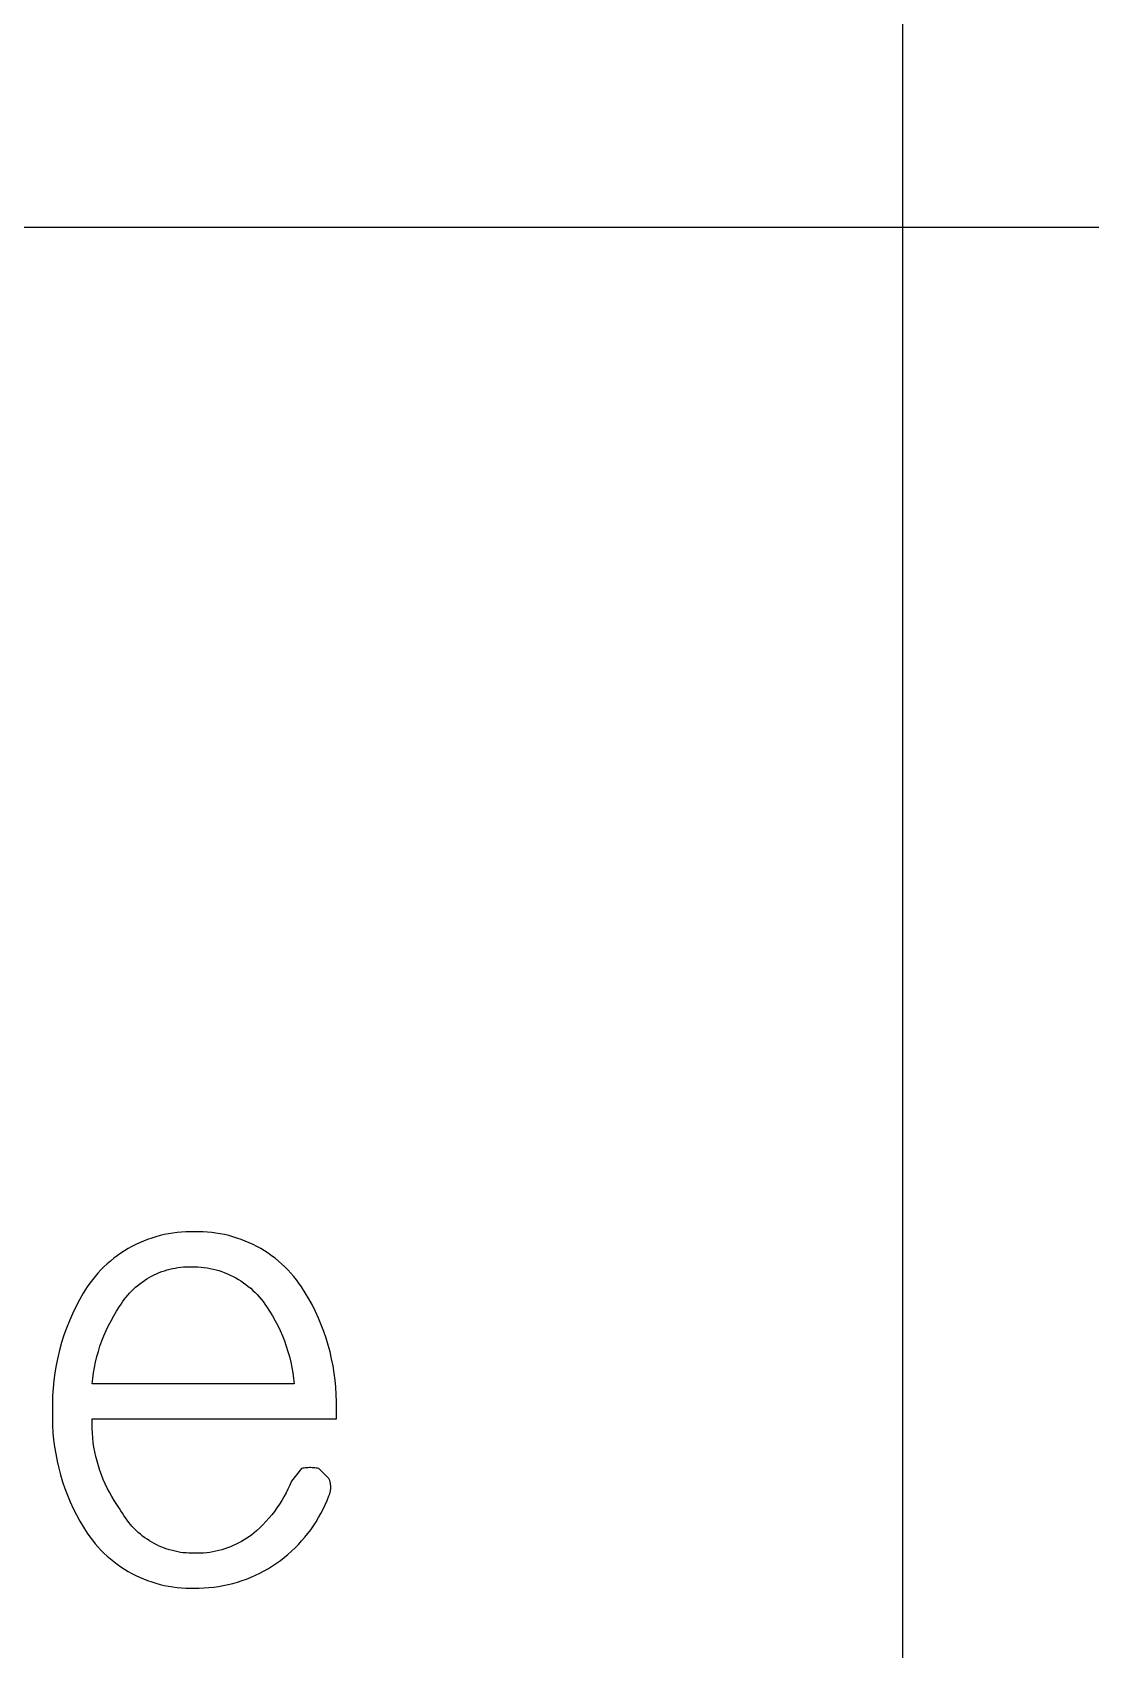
# Model space of a CAD drawing. Header units: millimetres. Extents: x 3033 to 5773, y 123 to 1487.
# Drawn here: x 4054.62 to 4076.52, y 318.41 to 351.88 of the extents above; entities that cross this region are included whole.
import ezdxf

# ---------------------------------------------------------------- set-up
doc = ezdxf.new("R2010")
doc.units = ezdxf.units.MM
doc.header["$MEASUREMENT"] = 0
doc.layers.add('TEX', color=70, linetype='Continuous')

msp = doc.modelspace()

# ---------------------------------------------------------------- linework, layer by layer
at = {"layer": 'TEX'}
for p, q in [((4072.629, 160.348), (4072.629, 385.348)), ((3984.363, 347.848), (4363.085, 347.848)), ((4057.261, 326.981), (4057.175, 326.958)), ((4057.348, 327.002), (4057.261, 326.981)), ((4057.436, 327.019), (4057.348, 327.002)), ((4057.525, 327.033), (4057.436, 327.019)), ((4057.613, 327.045), (4057.525, 327.033)), ((4057.703, 327.053), (4057.613, 327.045)), ((4057.792, 327.058), (4057.703, 327.053)), ((4057.882, 327.06), (4057.792, 327.058)), ((4057.971, 327.059), (4057.882, 327.06)), ((4058.061, 327.06), (4057.971, 327.059)), ((4058.15, 327.058), (4058.061, 327.06)), ((4058.24, 327.053), (4058.15, 327.058)), ((4058.329, 327.045), (4058.24, 327.053)), ((4058.418, 327.033), (4058.329, 327.045)), ((4058.506, 327.019), (4058.418, 327.033)), ((4058.594, 327.002), (4058.506, 327.019)), ((4058.681, 326.981), (4058.594, 327.002)), ((4058.768, 326.958), (4058.681, 326.981)), ((4056.523, 326.666), (4056.447, 326.617)), ((4056.599, 326.712), (4056.523, 326.666)), ((4056.678, 326.756), (4056.599, 326.712)), ((4056.757, 326.797), (4056.678, 326.756)), ((4056.838, 326.835), (4056.757, 326.797)), ((4056.921, 326.87), (4056.838, 326.835)), ((4057.004, 326.902), (4056.921, 326.87)), ((4057.089, 326.931), (4057.004, 326.902)), ((4057.175, 326.958), (4057.089, 326.931)), ((4058.853, 326.931), (4058.768, 326.958)), ((4058.938, 326.902), (4058.853, 326.931)), ((4059.022, 326.87), (4058.938, 326.902)), ((4059.104, 326.835), (4059.022, 326.87)), ((4059.185, 326.797), (4059.104, 326.835)), ((4059.265, 326.756), (4059.185, 326.797)), ((4059.343, 326.712), (4059.265, 326.756)), ((4059.42, 326.666), (4059.343, 326.712)), ((4059.495, 326.617), (4059.42, 326.666)), ((4056.1, 326.335), (4056.037, 326.272)), ((4056.165, 326.397), (4056.1, 326.335)), ((4056.233, 326.455), (4056.165, 326.397)), ((4056.303, 326.512), (4056.233, 326.455)), ((4056.374, 326.566), (4056.303, 326.512)), ((4056.447, 326.617), (4056.374, 326.566)), ((4057.518, 326.3), (4057.575, 326.311)), ((4057.575, 326.311), (4057.632, 326.321)), ((4057.632, 326.321), (4057.689, 326.328)), ((4057.689, 326.328), (4057.746, 326.333)), ((4057.746, 326.333), (4057.804, 326.337)), ((4057.804, 326.337), (4057.862, 326.338)), ((4057.862, 326.338), (4057.92, 326.337)), ((4057.92, 326.337), (4057.983, 326.337)), ((4057.983, 326.337), (4058.046, 326.334)), ((4058.046, 326.334), (4058.109, 326.33)), ((4058.109, 326.33), (4058.171, 326.323)), ((4058.171, 326.323), (4058.234, 326.314)), ((4058.234, 326.314), (4058.296, 326.303)), ((4058.296, 326.303), (4058.357, 326.29)), ((4059.568, 326.566), (4059.495, 326.617)), ((4059.64, 326.512), (4059.568, 326.566)), ((4059.709, 326.455), (4059.64, 326.512)), ((4059.777, 326.397), (4059.709, 326.455)), ((4059.842, 326.335), (4059.777, 326.397)), ((4059.906, 326.272), (4059.842, 326.335)), ((4055.806, 325.998), (4055.755, 325.925)), ((4055.86, 326.07), (4055.806, 325.998)), ((4055.917, 326.139), (4055.86, 326.07)), ((4055.975, 326.207), (4055.917, 326.139)), ((4056.037, 326.272), (4055.975, 326.207)), ((4056.798, 325.95), (4056.843, 325.986)), ((4056.843, 325.986), (4056.889, 326.021)), ((4056.889, 326.021), (4056.936, 326.054)), ((4056.936, 326.054), (4056.985, 326.085)), ((4056.985, 326.085), (4057.035, 326.115)), ((4057.035, 326.115), (4057.085, 326.143)), ((4057.085, 326.143), (4057.137, 326.169)), ((4057.137, 326.169), (4057.189, 326.193)), ((4057.189, 326.193), (4057.242, 326.216)), ((4057.242, 326.216), (4057.296, 326.236)), ((4057.296, 326.236), (4057.351, 326.255)), ((4057.351, 326.255), (4057.406, 326.272)), ((4057.406, 326.272), (4057.462, 326.287)), ((4057.462, 326.287), (4057.518, 326.3)), ((4058.357, 326.29), (4058.419, 326.274)), ((4058.419, 326.274), (4058.479, 326.257)), ((4058.479, 326.257), (4058.539, 326.237)), ((4058.539, 326.237), (4058.598, 326.215)), ((4058.598, 326.215), (4058.657, 326.192)), ((4058.657, 326.192), (4058.714, 326.166)), ((4058.714, 326.166), (4058.771, 326.138)), ((4058.771, 326.138), (4058.826, 326.108)), ((4058.826, 326.108), (4058.881, 326.077)), ((4058.881, 326.077), (4058.935, 326.043)), ((4058.935, 326.043), (4058.987, 326.008)), ((4058.987, 326.008), (4059.038, 325.971)), ((4059.038, 325.971), (4059.087, 325.932)), ((4059.967, 326.207), (4059.906, 326.272)), ((4060.026, 326.139), (4059.967, 326.207)), ((4060.082, 326.07), (4060.026, 326.139)), ((4060.136, 325.998), (4060.082, 326.07)), ((4060.188, 325.925), (4060.136, 325.998)), ((4055.592, 325.65), (4055.518, 325.508)), ((4055.671, 325.789), (4055.592, 325.65)), ((4055.755, 325.925), (4055.671, 325.789)), ((4056.487, 325.61), (4056.52, 325.657)), ((4056.52, 325.657), (4056.556, 325.703)), ((4056.556, 325.703), (4056.592, 325.747)), ((4056.592, 325.747), (4056.631, 325.791)), ((4056.631, 325.791), (4056.67, 325.833)), ((4056.67, 325.833), (4056.711, 325.873)), ((4056.711, 325.873), (4056.754, 325.912)), ((4056.754, 325.912), (4056.798, 325.95)), ((4059.087, 325.932), (4059.136, 325.892)), ((4059.136, 325.892), (4059.183, 325.849)), ((4059.183, 325.849), (4059.228, 325.806)), ((4059.228, 325.806), (4059.272, 325.76)), ((4059.272, 325.76), (4059.314, 325.714)), ((4059.314, 325.714), (4059.355, 325.665)), ((4059.355, 325.665), (4059.394, 325.616)), ((4060.267, 325.8), (4060.188, 325.925)), ((4060.342, 325.672), (4060.267, 325.8)), ((4060.412, 325.541), (4060.342, 325.672)), ((4055.449, 325.364), (4055.385, 325.218)), ((4055.518, 325.508), (4055.449, 325.364)), ((4056.246, 325.22), (4056.302, 325.319)), ((4056.302, 325.319), (4056.362, 325.417)), ((4056.362, 325.417), (4056.425, 325.512)), ((4056.425, 325.512), (4056.455, 325.562)), ((4056.455, 325.562), (4056.487, 325.61)), ((4059.394, 325.616), (4059.431, 325.565)), ((4059.431, 325.565), (4059.466, 325.512)), ((4059.466, 325.512), (4059.529, 325.417)), ((4059.529, 325.417), (4059.589, 325.319)), ((4059.589, 325.319), (4059.645, 325.22)), ((4060.478, 325.409), (4060.412, 325.541)), ((4060.54, 325.274), (4060.478, 325.409)), ((4055.326, 325.069), (4055.273, 324.919)), ((4055.385, 325.218), (4055.326, 325.069)), ((4056.099, 324.91), (4056.144, 325.015)), ((4056.144, 325.015), (4056.193, 325.119)), ((4056.193, 325.119), (4056.246, 325.22)), ((4059.645, 325.22), (4059.697, 325.119)), ((4059.697, 325.119), (4059.747, 325.015)), ((4059.747, 325.015), (4059.792, 324.91)), ((4060.597, 325.137), (4060.54, 325.274)), ((4060.65, 324.999), (4060.597, 325.137)), ((4060.697, 324.859), (4060.65, 324.999)), ((4055.224, 324.767), (4055.181, 324.613)), ((4055.273, 324.919), (4055.224, 324.767)), ((4055.984, 324.587), (4056.018, 324.696)), ((4056.018, 324.696), (4056.057, 324.804)), ((4056.057, 324.804), (4056.099, 324.91)), ((4059.792, 324.91), (4059.834, 324.804)), ((4059.834, 324.804), (4059.872, 324.696)), ((4059.872, 324.696), (4059.907, 324.587)), ((4060.74, 324.717), (4060.697, 324.859)), ((4060.779, 324.574), (4060.74, 324.717)), ((4055.111, 324.301), (4055.084, 324.144)), ((4055.143, 324.458), (4055.111, 324.301)), ((4055.181, 324.613), (4055.143, 324.458)), ((4055.903, 324.254), (4055.926, 324.366)), ((4055.926, 324.366), (4055.953, 324.477)), ((4055.953, 324.477), (4055.984, 324.587)), ((4059.907, 324.587), (4059.938, 324.477)), ((4059.938, 324.477), (4059.964, 324.366)), ((4059.964, 324.366), (4059.987, 324.254)), ((4060.812, 324.429), (4060.779, 324.574)), ((4060.841, 324.284), (4060.812, 324.429)), ((4055.063, 323.985), (4055.047, 323.826)), ((4055.084, 324.144), (4055.063, 323.985)), ((4055.858, 323.915), (4055.869, 324.028)), ((4055.869, 324.028), (4055.884, 324.142)), ((4055.884, 324.142), (4055.903, 324.254)), ((4059.987, 324.254), (4060.007, 324.142)), ((4060.007, 324.142), (4060.022, 324.028)), ((4060.022, 324.028), (4060.033, 323.915)), ((4060.865, 324.138), (4060.841, 324.284)), ((4060.883, 323.991), (4060.865, 324.138)), ((4060.897, 323.843), (4060.883, 323.991)), ((4055.037, 323.667), (4055.032, 323.507)), ((4055.047, 323.826), (4055.037, 323.667)), ((4060.033, 323.915), (4055.858, 323.915)), ((4060.906, 323.695), (4060.897, 323.843)), ((4060.91, 323.547), (4060.906, 323.695)), ((4055.032, 323.507), (4055.033, 323.347)), ((4055.033, 323.347), (4055.032, 323.199)), ((4060.909, 323.399), (4060.91, 323.547)), ((4060.909, 323.193), (4060.909, 323.399)), ((4055.032, 323.199), (4055.036, 323.051)), ((4055.036, 323.051), (4055.045, 322.903)), ((4055.856, 323.094), (4055.858, 323.193)), ((4055.857, 322.995), (4055.856, 323.094)), ((4055.861, 322.896), (4055.857, 322.995)), ((4055.858, 323.193), (4060.909, 323.193)), ((4055.045, 322.903), (4055.059, 322.756)), ((4055.059, 322.756), (4055.078, 322.609)), ((4055.869, 322.798), (4055.861, 322.896)), ((4055.88, 322.7), (4055.869, 322.798)), ((4055.894, 322.602), (4055.88, 322.7)), ((4055.078, 322.609), (4055.102, 322.463)), ((4055.102, 322.463), (4055.13, 322.317)), ((4055.13, 322.317), (4055.164, 322.173)), ((4055.912, 322.505), (4055.894, 322.602)), ((4055.933, 322.408), (4055.912, 322.505)), ((4055.957, 322.312), (4055.933, 322.408)), ((4055.984, 322.217), (4055.957, 322.312)), ((4055.164, 322.173), (4055.202, 322.03)), ((4055.202, 322.03), (4055.245, 321.888)), ((4056.015, 322.123), (4055.984, 322.217)), ((4056.048, 322.03), (4056.015, 322.123)), ((4056.085, 321.938), (4056.048, 322.03)), ((4060.188, 322.162), (4059.981, 321.904)), ((4060.215, 322.167), (4060.188, 322.162)), ((4060.243, 322.172), (4060.215, 322.167)), ((4060.27, 322.176), (4060.243, 322.172)), ((4060.298, 322.179), (4060.27, 322.176)), ((4060.326, 322.18), (4060.298, 322.179)), ((4060.354, 322.181), (4060.326, 322.18)), ((4060.382, 322.181), (4060.354, 322.181)), ((4060.41, 322.18), (4060.382, 322.181)), ((4060.438, 322.179), (4060.41, 322.18)), ((4060.466, 322.176), (4060.438, 322.179)), ((4060.493, 322.172), (4060.466, 322.176)), ((4060.521, 322.167), (4060.493, 322.172)), ((4060.549, 322.162), (4060.521, 322.167)), ((4060.755, 321.956), (4060.549, 322.162)), ((4060.761, 321.942), (4060.755, 321.956)), ((4055.245, 321.888), (4055.293, 321.748)), ((4055.293, 321.748), (4055.345, 321.609)), ((4056.125, 321.848), (4056.085, 321.938)), ((4056.168, 321.759), (4056.125, 321.848)), ((4056.213, 321.671), (4056.168, 321.759)), ((4056.262, 321.585), (4056.213, 321.671)), ((4059.868, 321.657), (4059.825, 321.577)), ((4059.908, 321.738), (4059.868, 321.657)), ((4059.946, 321.821), (4059.908, 321.738)), ((4059.981, 321.904), (4059.946, 321.821)), ((4060.766, 321.928), (4060.761, 321.942)), ((4060.761, 321.609), (4060.766, 321.622)), ((4060.771, 321.914), (4060.766, 321.928)), ((4060.766, 321.622), (4060.771, 321.636)), ((4060.775, 321.9), (4060.771, 321.914)), ((4060.771, 321.636), (4060.775, 321.651)), ((4060.779, 321.886), (4060.775, 321.9)), ((4060.775, 321.651), (4060.779, 321.665)), ((4060.783, 321.871), (4060.779, 321.886)), ((4060.779, 321.665), (4060.783, 321.679)), ((4060.786, 321.857), (4060.783, 321.871)), ((4060.783, 321.679), (4060.786, 321.694)), ((4060.788, 321.842), (4060.786, 321.857)), ((4060.786, 321.694), (4060.788, 321.709)), ((4060.79, 321.827), (4060.788, 321.842)), ((4060.788, 321.709), (4060.79, 321.723)), ((4060.792, 321.812), (4060.79, 321.827)), ((4060.79, 321.723), (4060.792, 321.738)), ((4060.793, 321.798), (4060.792, 321.812)), ((4060.792, 321.738), (4060.793, 321.753)), ((4060.793, 321.783), (4060.793, 321.798)), ((4060.793, 321.768), (4060.793, 321.783)), ((4060.793, 321.753), (4060.793, 321.768)), ((4055.345, 321.609), (4055.402, 321.472)), ((4055.402, 321.472), (4055.464, 321.338)), ((4055.464, 321.338), (4055.53, 321.205)), ((4056.313, 321.501), (4056.262, 321.585)), ((4056.368, 321.418), (4056.313, 321.501)), ((4056.425, 321.337), (4056.368, 321.418)), ((4056.452, 321.286), (4056.425, 321.337)), ((4056.481, 321.236), (4056.452, 321.286)), ((4059.68, 321.347), (4059.627, 321.274)), ((4059.731, 321.423), (4059.68, 321.347)), ((4059.779, 321.499), (4059.731, 321.423)), ((4059.825, 321.577), (4059.779, 321.499)), ((4060.589, 321.234), (4060.635, 321.322)), ((4060.635, 321.322), (4060.678, 321.411)), ((4060.678, 321.411), (4060.718, 321.503)), ((4060.718, 321.503), (4060.755, 321.595)), ((4060.755, 321.595), (4060.761, 321.609)), ((4055.53, 321.205), (4055.601, 321.075)), ((4055.601, 321.075), (4055.676, 320.947)), ((4056.511, 321.187), (4056.481, 321.236)), ((4056.543, 321.14), (4056.511, 321.187)), ((4056.577, 321.093), (4056.543, 321.14)), ((4056.612, 321.047), (4056.577, 321.093)), ((4056.649, 321.003), (4056.612, 321.047)), ((4056.687, 320.96), (4056.649, 321.003)), ((4056.727, 320.918), (4056.687, 320.96)), ((4059.391, 320.999), (4059.326, 320.935)), ((4059.453, 321.065), (4059.391, 320.999)), ((4059.513, 321.133), (4059.453, 321.065)), ((4059.571, 321.202), (4059.513, 321.133)), ((4059.627, 321.274), (4059.571, 321.202)), ((4060.378, 320.897), (4060.435, 320.979)), ((4060.435, 320.979), (4060.489, 321.062)), ((4060.489, 321.062), (4060.541, 321.147)), ((4060.541, 321.147), (4060.589, 321.234)), ((4055.676, 320.947), (4055.755, 320.822)), ((4055.755, 320.822), (4055.806, 320.748)), ((4055.806, 320.748), (4055.86, 320.677)), ((4055.86, 320.677), (4055.917, 320.607)), ((4056.768, 320.878), (4056.727, 320.918)), ((4056.81, 320.839), (4056.768, 320.878)), ((4056.854, 320.801), (4056.81, 320.839)), ((4056.899, 320.765), (4056.854, 320.801)), ((4056.945, 320.731), (4056.899, 320.765)), ((4056.992, 320.698), (4056.945, 320.731)), ((4057.04, 320.666), (4056.992, 320.698)), ((4057.09, 320.637), (4057.04, 320.666)), ((4057.14, 320.609), (4057.09, 320.637)), ((4058.892, 320.622), (4058.835, 320.594)), ((4058.948, 320.653), (4058.892, 320.622)), ((4059.003, 320.685), (4058.948, 320.653)), ((4059.057, 320.719), (4059.003, 320.685)), ((4059.11, 320.755), (4059.057, 320.719)), ((4059.161, 320.793), (4059.11, 320.755)), ((4059.211, 320.832), (4059.161, 320.793)), ((4059.26, 320.873), (4059.211, 320.832)), ((4059.326, 320.935), (4059.26, 320.873)), ((4060.124, 320.592), (4060.191, 320.665)), ((4060.191, 320.665), (4060.256, 320.74)), ((4060.256, 320.74), (4060.318, 320.818)), ((4060.318, 320.818), (4060.378, 320.897)), ((4055.917, 320.607), (4055.975, 320.54)), ((4055.975, 320.54), (4056.037, 320.474)), ((4056.037, 320.474), (4056.1, 320.411)), ((4056.1, 320.411), (4056.165, 320.35)), ((4056.165, 320.35), (4056.233, 320.291)), ((4056.233, 320.291), (4056.303, 320.235)), ((4057.191, 320.583), (4057.14, 320.609)), ((4057.243, 320.558), (4057.191, 320.583)), ((4057.296, 320.536), (4057.243, 320.558)), ((4057.35, 320.515), (4057.296, 320.536)), ((4057.404, 320.496), (4057.35, 320.515)), ((4057.459, 320.478), (4057.404, 320.496)), ((4057.515, 320.463), (4057.459, 320.478)), ((4057.571, 320.45), (4057.515, 320.463)), ((4057.627, 320.438), (4057.571, 320.45)), ((4057.684, 320.428), (4057.627, 320.438)), ((4057.741, 320.421), (4057.684, 320.428)), ((4057.799, 320.415), (4057.741, 320.421)), ((4057.856, 320.411), (4057.799, 320.415)), ((4057.914, 320.409), (4057.856, 320.411)), ((4057.971, 320.409), (4057.914, 320.409)), ((4058.035, 320.409), (4057.971, 320.409)), ((4058.099, 320.41), (4058.035, 320.409)), ((4058.162, 320.414), (4058.099, 320.41)), ((4058.226, 320.42), (4058.162, 320.414)), ((4058.289, 320.428), (4058.226, 320.42)), ((4058.352, 320.438), (4058.289, 320.428)), ((4058.414, 320.45), (4058.352, 320.438)), ((4058.476, 320.465), (4058.414, 320.45)), ((4058.538, 320.481), (4058.476, 320.465)), ((4058.599, 320.5), (4058.538, 320.481)), ((4058.659, 320.52), (4058.599, 320.5)), ((4058.719, 320.543), (4058.659, 320.52)), ((4058.777, 320.567), (4058.719, 320.543)), ((4058.835, 320.594), (4058.777, 320.567)), ((4059.753, 320.262), (4059.831, 320.323)), ((4059.831, 320.323), (4059.908, 320.386)), ((4059.908, 320.386), (4059.982, 320.452)), ((4059.982, 320.452), (4060.054, 320.521)), ((4060.054, 320.521), (4060.124, 320.592)), ((4056.303, 320.235), (4056.374, 320.181)), ((4056.374, 320.181), (4056.447, 320.129)), ((4056.447, 320.129), (4056.523, 320.081)), ((4056.523, 320.081), (4056.599, 320.034)), ((4056.599, 320.034), (4056.678, 319.991)), ((4056.678, 319.991), (4056.757, 319.95)), ((4056.757, 319.95), (4056.838, 319.912)), ((4059.146, 319.913), (4059.237, 319.954)), ((4059.237, 319.954), (4059.328, 319.997)), ((4059.328, 319.997), (4059.417, 320.044)), ((4059.417, 320.044), (4059.504, 320.094)), ((4059.504, 320.094), (4059.589, 320.147)), ((4059.589, 320.147), (4059.672, 320.203)), ((4059.672, 320.203), (4059.753, 320.262)), ((4056.838, 319.912), (4056.921, 319.877)), ((4056.921, 319.877), (4057.004, 319.844)), ((4057.004, 319.844), (4057.089, 319.815)), ((4057.089, 319.815), (4057.175, 319.789)), ((4057.175, 319.789), (4057.261, 319.765)), ((4057.261, 319.765), (4057.348, 319.745)), ((4057.348, 319.745), (4057.436, 319.727)), ((4057.436, 319.727), (4057.525, 319.713)), ((4057.525, 319.713), (4057.613, 319.702)), ((4057.613, 319.702), (4057.703, 319.694)), ((4057.703, 319.694), (4057.792, 319.689)), ((4057.792, 319.689), (4057.882, 319.687)), ((4057.882, 319.687), (4057.971, 319.688)), ((4057.971, 319.688), (4058.072, 319.687)), ((4058.072, 319.687), (4058.172, 319.691)), ((4058.172, 319.691), (4058.272, 319.697)), ((4058.272, 319.697), (4058.372, 319.708)), ((4058.372, 319.708), (4058.471, 319.721)), ((4058.471, 319.721), (4058.57, 319.739)), ((4058.57, 319.739), (4058.668, 319.759)), ((4058.668, 319.759), (4058.766, 319.783)), ((4058.766, 319.783), (4058.863, 319.811)), ((4058.863, 319.811), (4058.958, 319.842)), ((4058.958, 319.842), (4059.052, 319.876)), ((4059.052, 319.876), (4059.146, 319.913))]:
    msp.add_line(p, q, dxfattribs=at)

doc.saveas('drawing.dxf')
